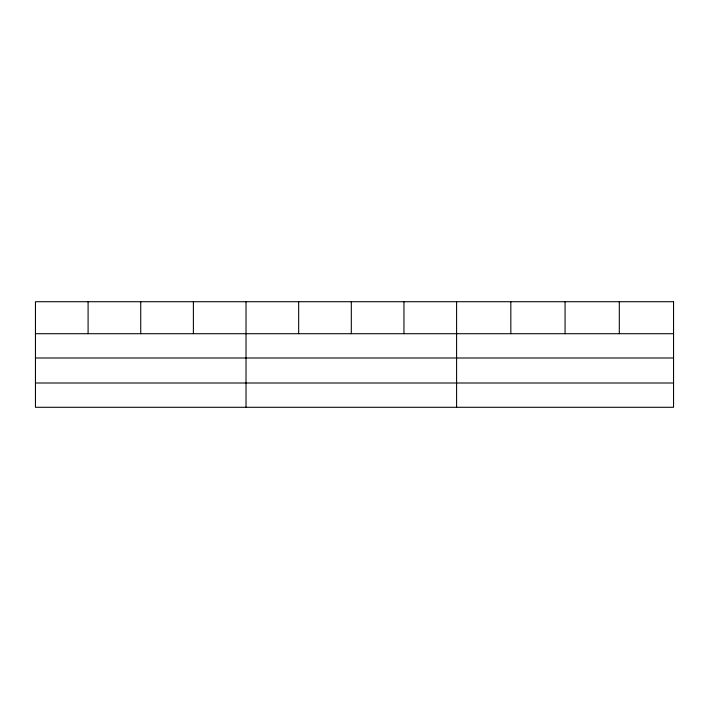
<?xml version="1.0" encoding="UTF-8"?>
<svg xmlns="http://www.w3.org/2000/svg" width="709" height="709" viewBox="0 0 709 709"><rect width="100%" height="100%" fill="white"/><g stroke="black" fill="none" stroke-linecap="round" stroke-linejoin="round"><path stroke-width="1.06" d="M35.45 333.709L673.55 333.709M35.45 357.992L673.55 357.992M35.45 383.002L673.55 383.002M619.311 301.715L619.311 333.709M565.073 301.715L565.073 333.709M510.834 301.715L510.834 333.709M456.596 301.715L456.596 407.285M403.953 301.715L403.953 333.709M351.309 301.715L351.309 333.709M298.666 301.715L298.666 333.709M246.023 301.715L246.023 407.285M193.38 301.715L193.38 333.709M140.737 301.715L140.737 333.709M88.093 301.715L88.093 333.709M673.55 301.715L35.45 301.715L35.45 407.285L673.55 407.285L673.55 301.715"/></g></svg>
